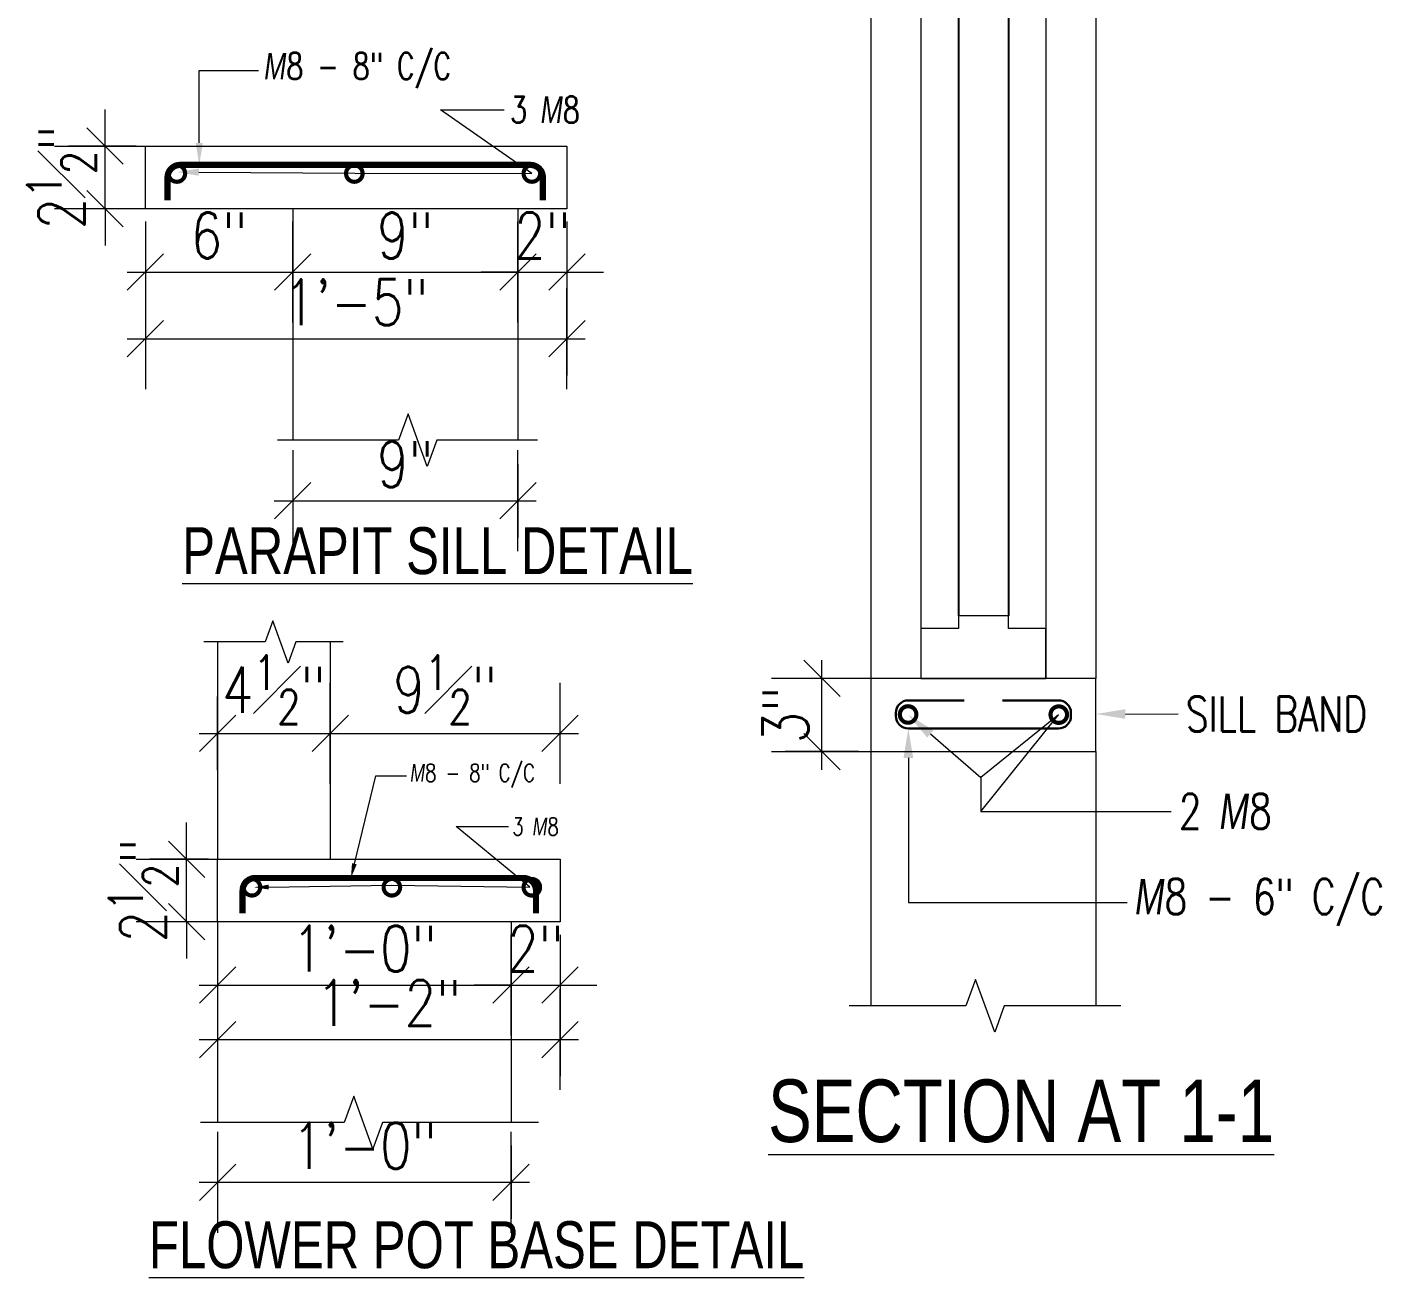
# Model space of a CAD drawing. Header units: inches. Extents: x 0 to 162649, y -36601 to -26324.
# Drawn here: x 151107.9 to 151163.2, y -27294.4 to -27243.5 of the extents above; entities that cross this region are included whole.
import ezdxf
from ezdxf import colors
from ezdxf.entities.mleader import LeaderData, LeaderLine
from ezdxf.math import Vec2, Vec3

# ---------------------------------------------------------------- set-up
doc = ezdxf.new("R2010")
doc.units = ezdxf.units.IN
doc.header["$MEASUREMENT"] = 0
for name, color, linetype, lineweight in [('A-DW-SEC', 24, 'Continuous', 15), ('Beam', 42, 'Continuous', 15), ('dimention', 1, 'Continuous', 13), ('l', 61, 'Continuous', 13), ('Line', 31, 'Continuous', 5), ('Rein', 3, 'Continuous', 30), ('Stirrups', 191, 'Continuous', 25), ('TEXT', 7, 'Continuous', 9), ('Title', 4, 'Continuous', 18)]:
    doc.layers.add(name, color=color, linetype=linetype, lineweight=lineweight)
doc.layers.add('A-HATCH', color=252, linetype='Continuous')
doc.styles.add('Arial', font='arial.ttf', dxfattribs={"width": 0.8})
doc.styles.add('rmtext', font='romans.shx', dxfattribs={"width": 0.8})
doc.styles.add('romans', font='romans.shx', dxfattribs={"width": 0.75})
doc.dimstyles.new('DIM-24', dxfattribs={"dimscale": 24, "dimtxt": 0.078125, "dimasz": 0.0625, "dimexe": 0.0625, "dimexo": 0.015625, "dimgap": 0.015625, "dimtad": 1, "dimdec": 1, "dimzin": 3, "dimdsep": 46, "dimlunit": 4, "dimtxsty": 'rmtext', "dimblk": 'OBLIQUE', "dimcen": 0.09375, "dimdle": 0.03125, "dimclrd": 1, "dimclre": 1, "dimclrt": 2, "dimadec": 0, "dimazin": 0, "dimtfac": 0.75, "dimtdec": 1, "dimtix": 1, "dimtmove": 0, "dimatfit": 3, "dimfxl": 0.0625, "dimfxlon": 1, "dimfrac": 1, "dimtolj": 1, "dimtzin": 0, "dimlwd": -1, "dimlwe": 5, "dimarcsym": 0})

# ---------------------------------------------------------------- blocks, each defined once
blk = doc.blocks.new('_Oblique')
for p, q in [((0, -1.375), (0, 1.375)), ((-0.495, -0.495), (0.495, 0.495))]:
    blk.add_line(p, q)
blk = doc.blocks.new('*D1264')
at = {"layer": 'Defpoints', "color": 0, "transparency": 16777216}
for p in [(151112.754, -27250.88), (151129.972, -27250.88), (151129.972, -27256.194)]:
    blk.add_point(p, dxfattribs=at)
at = {"layer": 'dimention', "color": 1, "lineweight": 5, "transparency": 16777216}
for p, q in [((151112.754, -27254.694), (151112.754, -27257.694)), ((151129.972, -27254.694), (151129.972, -27257.694))]:
    blk.add_line(p, q, dxfattribs=at)
at = {"layer": 'dimention', "color": 1, "transparency": 16777216}
blk.add_line((151112.004, -27256.194), (151130.722, -27256.194), dxfattribs=at)
at = {"layer": 'dimention', "color": 1, "transparency": 16777216, "xscale": 1.5, "yscale": 1.5, "zscale": 1.5, "rotation": 180}
blk.add_blockref('_Oblique', (151112.754, -27256.194), dxfattribs=at)
at = {"layer": 'dimention', "color": 1, "transparency": 16777216, "xscale": 1.5, "yscale": 1.5, "zscale": 1.5}
blk.add_blockref('_Oblique', (151129.972, -27256.194), dxfattribs=at)
at = {"layer": 'dimention', "color": 2, "transparency": 16777216, "insert": (151121.363, -27254.703), "char_height": 1.875, "attachment_point": 5, "style": 'rmtext'}
blk.add_mtext('\\A1;1\'-5"', dxfattribs=at)
blk = doc.blocks.new('*D1265')
at = {"layer": 'Defpoints', "color": 0, "transparency": 16777216}
for p in [(151111.104, -27248.325), (151112.754, -27248.325), (151112.754, -27250.88)]:
    blk.add_point(p, dxfattribs=at)
at = {"layer": 'dimention', "color": 1, "transparency": 16777216}
for p, q in [((151111.104, -27248.325), (151111.104, -27246.825)), ((151111.104, -27250.88), (151111.104, -27248.325)), ((151111.104, -27250.88), (151111.104, -27252.38))]:
    blk.add_line(p, q, dxfattribs=at)
at = {"layer": 'dimention', "color": 1, "lineweight": 5, "transparency": 16777216}
for p, q in [((151112.379, -27248.325), (151109.604, -27248.325)), ((151112.379, -27250.88), (151109.604, -27250.88))]:
    blk.add_line(p, q, dxfattribs=at)
at = {"layer": 'dimention', "color": 1, "transparency": 16777216, "xscale": 1.5, "yscale": 1.5, "zscale": 1.5}
for p, rotation in [((151111.104, -27248.325), 270), ((151111.104, -27250.88), 90)]:
    blk.add_blockref('_Oblique', p, dxfattribs=dict(at, rotation=rotation))
at = {"layer": 'dimention', "color": 2, "transparency": 16777216, "insert": (151109.323, -27249.603), "char_height": 1.875, "attachment_point": 5, "rotation": 90, "style": 'rmtext'}
blk.add_mtext('\\A1;2{\\H0.750000x;\\S1#2;}"', dxfattribs=at)
blk = doc.blocks.new('*D1268')
at = {"layer": 'Defpoints', "color": 0, "transparency": 16777216}
for p in [(151112.754, -27250.88), (151118.768, -27250.88), (151118.768, -27253.469)]:
    blk.add_point(p, dxfattribs=at)
at = {"layer": 'dimention', "color": 1, "lineweight": 5, "transparency": 16777216}
for p, q in [((151112.754, -27251.969), (151112.754, -27254.969)), ((151118.768, -27251.969), (151118.768, -27254.969))]:
    blk.add_line(p, q, dxfattribs=at)
at = {"layer": 'dimention', "color": 1, "transparency": 16777216}
blk.add_line((151112.004, -27253.469), (151119.518, -27253.469), dxfattribs=at)
at = {"layer": 'dimention', "color": 1, "transparency": 16777216, "xscale": 1.5, "yscale": 1.5, "zscale": 1.5, "rotation": 180}
blk.add_blockref('_Oblique', (151112.754, -27253.469), dxfattribs=at)
at = {"layer": 'dimention', "color": 1, "transparency": 16777216, "xscale": 1.5, "yscale": 1.5, "zscale": 1.5}
blk.add_blockref('_Oblique', (151118.768, -27253.469), dxfattribs=at)
at = {"layer": 'dimention', "color": 2, "transparency": 16777216, "insert": (151115.761, -27251.978), "char_height": 1.875, "attachment_point": 5, "style": 'rmtext'}
blk.add_mtext('\\A1;6"', dxfattribs=at)
blk = doc.blocks.new('*D1269')
at = {"layer": 'Defpoints', "color": 0, "transparency": 16777216}
for p in [(151118.768, -27250.88), (151127.968, -27250.88), (151127.968, -27253.469)]:
    blk.add_point(p, dxfattribs=at)
at = {"layer": 'dimention', "color": 1, "lineweight": 5, "transparency": 16777216}
for p, q in [((151118.768, -27251.969), (151118.768, -27254.969)), ((151127.968, -27251.969), (151127.968, -27254.969))]:
    blk.add_line(p, q, dxfattribs=at)
at = {"layer": 'dimention', "color": 1, "transparency": 16777216}
blk.add_line((151118.018, -27253.469), (151128.718, -27253.469), dxfattribs=at)
at = {"layer": 'dimention', "color": 1, "transparency": 16777216, "xscale": 1.5, "yscale": 1.5, "zscale": 1.5, "rotation": 180}
blk.add_blockref('_Oblique', (151118.768, -27253.469), dxfattribs=at)
at = {"layer": 'dimention', "color": 1, "transparency": 16777216, "xscale": 1.5, "yscale": 1.5, "zscale": 1.5}
blk.add_blockref('_Oblique', (151127.968, -27253.469), dxfattribs=at)
at = {"layer": 'dimention', "color": 2, "transparency": 16777216, "insert": (151123.368, -27251.978), "char_height": 1.875, "attachment_point": 5, "style": 'rmtext'}
blk.add_mtext('\\A1;9"', dxfattribs=at)
blk = doc.blocks.new('*D1270')
at = {"layer": 'Defpoints', "color": 0, "transparency": 16777216}
for p in [(151127.968, -27250.88), (151129.972, -27250.88), (151129.972, -27253.469)]:
    blk.add_point(p, dxfattribs=at)
at = {"layer": 'dimention', "color": 1, "lineweight": 5, "transparency": 16777216}
for p, q in [((151127.968, -27251.969), (151127.968, -27254.969)), ((151129.972, -27251.969), (151129.972, -27254.969))]:
    blk.add_line(p, q, dxfattribs=at)
at = {"layer": 'dimention', "color": 1, "transparency": 16777216}
for p, q in [((151127.968, -27253.469), (151126.468, -27253.469)), ((151127.968, -27253.469), (151129.972, -27253.469)), ((151129.972, -27253.469), (151131.472, -27253.469))]:
    blk.add_line(p, q, dxfattribs=at)
at = {"layer": 'dimention', "color": 1, "transparency": 16777216, "xscale": 1.5, "yscale": 1.5, "zscale": 1.5}
blk.add_blockref('_Oblique', (151127.968, -27253.469), dxfattribs=at)
at = {"layer": 'dimention', "color": 1, "transparency": 16777216, "xscale": 1.5, "yscale": 1.5, "zscale": 1.5, "rotation": 180}
blk.add_blockref('_Oblique', (151129.972, -27253.469), dxfattribs=at)
at = {"layer": 'dimention', "color": 2, "transparency": 16777216, "insert": (151128.97, -27251.978), "char_height": 1.875, "attachment_point": 5, "style": 'rmtext'}
blk.add_mtext('\\A1;2"', dxfattribs=at)
blk = doc.blocks.new('*D1271')
at = {"layer": 'Defpoints', "color": 0, "transparency": 16777216}
for p in [(151118.768, -27260.337), (151127.968, -27260.337), (151127.968, -27262.812)]:
    blk.add_point(p, dxfattribs=at)
at = {"layer": 'dimention', "color": 1, "lineweight": 5, "transparency": 16777216}
for p, q in [((151118.768, -27261.312), (151118.768, -27264.312)), ((151127.968, -27261.312), (151127.968, -27264.312))]:
    blk.add_line(p, q, dxfattribs=at)
at = {"layer": 'dimention', "color": 1, "transparency": 16777216}
blk.add_line((151118.018, -27262.812), (151128.718, -27262.812), dxfattribs=at)
at = {"layer": 'dimention', "color": 1, "transparency": 16777216, "xscale": 1.5, "yscale": 1.5, "zscale": 1.5, "rotation": 180}
blk.add_blockref('_Oblique', (151118.768, -27262.812), dxfattribs=at)
at = {"layer": 'dimention', "color": 1, "transparency": 16777216, "xscale": 1.5, "yscale": 1.5, "zscale": 1.5}
blk.add_blockref('_Oblique', (151127.968, -27262.812), dxfattribs=at)
at = {"layer": 'dimention', "color": 2, "transparency": 16777216, "insert": (151123.368, -27261.321), "char_height": 1.875, "attachment_point": 5, "style": 'rmtext'}
blk.add_mtext('\\A1;9"', dxfattribs=at)
blk = doc.blocks.new('*D1272')
at = {"layer": 'Defpoints', "color": 0, "transparency": 16777216}
for p in [(151115.701, -27280.017), (151129.692, -27280.017), (151129.692, -27284.826)]:
    blk.add_point(p, dxfattribs=at)
at = {"layer": 'dimention', "color": 1, "lineweight": 5, "transparency": 16777216}
for p, q in [((151115.701, -27283.326), (151115.701, -27286.326)), ((151129.692, -27283.326), (151129.692, -27286.326))]:
    blk.add_line(p, q, dxfattribs=at)
at = {"layer": 'dimention', "color": 1, "transparency": 16777216}
blk.add_line((151114.951, -27284.826), (151130.442, -27284.826), dxfattribs=at)
at = {"layer": 'dimention', "color": 1, "transparency": 16777216, "xscale": 1.5, "yscale": 1.5, "zscale": 1.5, "rotation": 180}
blk.add_blockref('_Oblique', (151115.701, -27284.826), dxfattribs=at)
at = {"layer": 'dimention', "color": 1, "transparency": 16777216, "xscale": 1.5, "yscale": 1.5, "zscale": 1.5}
blk.add_blockref('_Oblique', (151129.692, -27284.826), dxfattribs=at)
at = {"layer": 'dimention', "color": 2, "transparency": 16777216, "insert": (151122.697, -27283.335), "char_height": 1.875, "attachment_point": 5, "style": 'rmtext'}
blk.add_mtext('\\A1;1\'-2"', dxfattribs=at)
blk = doc.blocks.new('*D1273')
at = {"layer": 'Defpoints', "color": 0, "transparency": 16777216}
for p in [(151114.434, -27277.461), (151115.701, -27277.461), (151115.701, -27280.017)]:
    blk.add_point(p, dxfattribs=at)
at = {"layer": 'dimention', "color": 1, "transparency": 16777216}
for p, q in [((151114.434, -27277.461), (151114.434, -27275.961)), ((151114.434, -27280.017), (151114.434, -27277.461)), ((151114.434, -27280.017), (151114.434, -27281.517))]:
    blk.add_line(p, q, dxfattribs=at)
at = {"layer": 'dimention', "color": 1, "lineweight": 5, "transparency": 16777216}
for p, q in [((151115.326, -27277.461), (151112.934, -27277.461)), ((151115.326, -27280.017), (151112.934, -27280.017))]:
    blk.add_line(p, q, dxfattribs=at)
at = {"layer": 'dimention', "color": 1, "transparency": 16777216, "xscale": 1.5, "yscale": 1.5, "zscale": 1.5}
for p, rotation in [((151114.434, -27277.461), 270), ((151114.434, -27280.017), 90)]:
    blk.add_blockref('_Oblique', p, dxfattribs=dict(at, rotation=rotation))
at = {"layer": 'dimention', "color": 2, "transparency": 16777216, "insert": (151112.653, -27278.739), "char_height": 1.875, "attachment_point": 5, "rotation": 90, "style": 'rmtext'}
blk.add_mtext('\\A1;2{\\H0.750000x;\\S1#2;}"', dxfattribs=at)
blk = doc.blocks.new('*D1274')
at = {"layer": 'Defpoints', "color": 0, "transparency": 16777216}
for p in [(151115.701, -27280.017), (151127.688, -27280.017), (151127.688, -27282.605)]:
    blk.add_point(p, dxfattribs=at)
at = {"layer": 'dimention', "color": 1, "lineweight": 5, "transparency": 16777216}
for p, q in [((151115.701, -27281.105), (151115.701, -27284.105)), ((151127.688, -27281.105), (151127.688, -27284.105))]:
    blk.add_line(p, q, dxfattribs=at)
at = {"layer": 'dimention', "color": 1, "transparency": 16777216}
blk.add_line((151114.951, -27282.605), (151128.438, -27282.605), dxfattribs=at)
at = {"layer": 'dimention', "color": 1, "transparency": 16777216, "xscale": 1.5, "yscale": 1.5, "zscale": 1.5, "rotation": 180}
blk.add_blockref('_Oblique', (151115.701, -27282.605), dxfattribs=at)
at = {"layer": 'dimention', "color": 1, "transparency": 16777216, "xscale": 1.5, "yscale": 1.5, "zscale": 1.5}
blk.add_blockref('_Oblique', (151127.688, -27282.605), dxfattribs=at)
at = {"layer": 'dimention', "color": 2, "transparency": 16777216, "insert": (151121.694, -27281.114), "char_height": 1.875, "attachment_point": 5, "style": 'rmtext'}
blk.add_mtext('\\A1;1\'-0"', dxfattribs=at)
blk = doc.blocks.new('*D1275')
at = {"layer": 'Defpoints', "color": 0, "transparency": 16777216}
for p in [(151127.688, -27280.017), (151129.692, -27280.017), (151129.692, -27282.605)]:
    blk.add_point(p, dxfattribs=at)
at = {"layer": 'dimention', "color": 1, "lineweight": 5, "transparency": 16777216}
for p, q in [((151127.688, -27281.105), (151127.688, -27284.105)), ((151129.692, -27281.105), (151129.692, -27284.105))]:
    blk.add_line(p, q, dxfattribs=at)
at = {"layer": 'dimention', "color": 1, "transparency": 16777216}
for p, q in [((151127.688, -27282.605), (151126.188, -27282.605)), ((151127.688, -27282.605), (151129.692, -27282.605)), ((151129.692, -27282.605), (151131.192, -27282.605))]:
    blk.add_line(p, q, dxfattribs=at)
at = {"layer": 'dimention', "color": 1, "transparency": 16777216, "xscale": 1.5, "yscale": 1.5, "zscale": 1.5}
blk.add_blockref('_Oblique', (151127.688, -27282.605), dxfattribs=at)
at = {"layer": 'dimention', "color": 1, "transparency": 16777216, "xscale": 1.5, "yscale": 1.5, "zscale": 1.5, "rotation": 180}
blk.add_blockref('_Oblique', (151129.692, -27282.605), dxfattribs=at)
at = {"layer": 'dimention', "color": 2, "transparency": 16777216, "insert": (151128.69, -27281.114), "char_height": 1.875, "attachment_point": 5, "style": 'rmtext'}
blk.add_mtext('\\A1;2"', dxfattribs=at)
blk = doc.blocks.new('*D1276')
at = {"layer": 'Defpoints', "color": 0, "transparency": 16777216}
for p in [(151115.701, -27288.215), (151127.688, -27288.215), (151127.688, -27290.658)]:
    blk.add_point(p, dxfattribs=at)
at = {"layer": 'dimention', "color": 1, "lineweight": 5, "transparency": 16777216}
for p, q in [((151115.701, -27289.158), (151115.701, -27292.158)), ((151127.688, -27289.158), (151127.688, -27292.158))]:
    blk.add_line(p, q, dxfattribs=at)
at = {"layer": 'dimention', "color": 1, "transparency": 16777216}
blk.add_line((151114.951, -27290.658), (151128.438, -27290.658), dxfattribs=at)
at = {"layer": 'dimention', "color": 1, "transparency": 16777216, "xscale": 1.5, "yscale": 1.5, "zscale": 1.5, "rotation": 180}
blk.add_blockref('_Oblique', (151115.701, -27290.658), dxfattribs=at)
at = {"layer": 'dimention', "color": 1, "transparency": 16777216, "xscale": 1.5, "yscale": 1.5, "zscale": 1.5}
blk.add_blockref('_Oblique', (151127.688, -27290.658), dxfattribs=at)
at = {"layer": 'dimention', "color": 2, "transparency": 16777216, "insert": (151121.694, -27289.167), "char_height": 1.875, "attachment_point": 5, "style": 'rmtext'}
blk.add_mtext('\\A1;1\'-0"', dxfattribs=at)
blk = doc.blocks.new('*D1277')
at = {"layer": 'Defpoints', "color": 0, "transparency": 16777216}
for p in [(151120.301, -27272.317), (151115.701, -27277.461), (151120.301, -27277.461)]:
    blk.add_point(p, dxfattribs=at)
at = {"layer": 'dimention', "color": 1, "lineweight": 5, "transparency": 16777216}
for p, q in [((151115.701, -27273.817), (151115.701, -27270.817)), ((151120.301, -27273.817), (151120.301, -27270.817))]:
    blk.add_line(p, q, dxfattribs=at)
at = {"layer": 'dimention', "color": 1, "transparency": 16777216}
blk.add_line((151114.951, -27272.317), (151121.051, -27272.317), dxfattribs=at)
at = {"layer": 'dimention', "color": 1, "transparency": 16777216, "xscale": 1.5, "yscale": 1.5, "zscale": 1.5, "rotation": 180}
blk.add_blockref('_Oblique', (151115.701, -27272.317), dxfattribs=at)
at = {"layer": 'dimention', "color": 1, "transparency": 16777216, "xscale": 1.5, "yscale": 1.5, "zscale": 1.5}
blk.add_blockref('_Oblique', (151120.301, -27272.317), dxfattribs=at)
at = {"layer": 'dimention', "color": 2, "transparency": 16777216, "insert": (151118.001, -27270.535), "char_height": 1.875, "attachment_point": 5, "style": 'rmtext'}
blk.add_mtext('\\A1;4{\\H0.750000x;\\S1#2;}"', dxfattribs=at)
blk = doc.blocks.new('*D1278')
at = {"layer": 'Defpoints', "color": 0, "transparency": 16777216}
for p in [(151129.692, -27272.317), (151120.301, -27277.461), (151129.692, -27277.461)]:
    blk.add_point(p, dxfattribs=at)
at = {"layer": 'dimention', "color": 1, "lineweight": 5, "transparency": 16777216}
for p, q in [((151120.301, -27273.817), (151120.301, -27270.817)), ((151129.692, -27273.817), (151129.692, -27270.817))]:
    blk.add_line(p, q, dxfattribs=at)
at = {"layer": 'dimention', "color": 1, "transparency": 16777216}
blk.add_line((151119.551, -27272.317), (151130.442, -27272.317), dxfattribs=at)
at = {"layer": 'dimention', "color": 1, "transparency": 16777216, "xscale": 1.5, "yscale": 1.5, "zscale": 1.5, "rotation": 180}
blk.add_blockref('_Oblique', (151120.301, -27272.317), dxfattribs=at)
at = {"layer": 'dimention', "color": 1, "transparency": 16777216, "xscale": 1.5, "yscale": 1.5, "zscale": 1.5}
blk.add_blockref('_Oblique', (151129.692, -27272.317), dxfattribs=at)
at = {"layer": 'dimention', "color": 2, "transparency": 16777216, "insert": (151124.997, -27270.535), "char_height": 1.875, "attachment_point": 5, "style": 'rmtext'}
blk.add_mtext('\\A1;9{\\H0.750000x;\\S1#2;}"', dxfattribs=at)
blk = doc.blocks.new('*D1279')
at = {"layer": 'Defpoints', "color": 0, "transparency": 16777216}
for p in [(151140.389, -27270.073), (151142.387, -27270.073), (151142.387, -27273.06)]:
    blk.add_point(p, dxfattribs=at)
at = {"layer": 'dimention', "color": 1, "transparency": 16777216}
blk.add_line((151140.389, -27273.81), (151140.389, -27269.323), dxfattribs=at)
at = {"layer": 'dimention', "color": 1, "lineweight": 5, "transparency": 16777216}
for p, q in [((151141.889, -27270.073), (151138.889, -27270.073)), ((151141.889, -27273.06), (151138.889, -27273.06))]:
    blk.add_line(p, q, dxfattribs=at)
at = {"layer": 'dimention', "color": 1, "transparency": 16777216, "xscale": 1.5, "yscale": 1.5, "zscale": 1.5}
for p, rotation in [((151140.389, -27270.073), 90), ((151140.389, -27273.06), 270)]:
    blk.add_blockref('_Oblique', p, dxfattribs=dict(at, rotation=rotation))
at = {"layer": 'dimention', "color": 2, "transparency": 16777216, "insert": (151138.898, -27271.567), "char_height": 1.875, "attachment_point": 5, "rotation": 90, "style": 'rmtext'}
blk.add_mtext('\\A1;3"', dxfattribs=at)
blk = doc.blocks.new('_DotSmall')
at = {"color": 0, "linetype": 'ByBlock', "const_width": 0.5}
blk.add_lwpolyline([(-0.0625, 0, 1), (0.0625, 0, 1)], format="xyb", close=True, dxfattribs=at)
blk = doc.blocks.new('*U1231')
at = {"layer": 'Rein', "xscale": 1.351826894251269, "yscale": 1.351826894251269, "zscale": 1.351826894251269}
blk.add_blockref('_DotSmall', (0, 0), dxfattribs=at)
blk = doc.blocks.new('*U1232')
at = {"layer": 'dimention', "color": 0, "linetype": 'ByBlock', "lineweight": -2, "transparency": 16777216}
for p in [(0, 0), (5.718, 0), (11.436, 0)]:
    blk.add_blockref('*U1231', p, dxfattribs=at)
blk = doc.blocks.new('*U1233')
at = {"layer": 'Rein', "xscale": 1.351826894251269, "yscale": 1.351826894251269, "zscale": 1.351826894251269}
blk.add_blockref('_DotSmall', (0, 0), dxfattribs=at)
blk = doc.blocks.new('*U1234')
at = {"layer": 'dimention', "color": 0, "linetype": 'ByBlock', "lineweight": -2, "transparency": 16777216}
for p in [(0, 0), (7.251, 0), (14.503, 0)]:
    blk.add_blockref('*U1233', p, dxfattribs=at)

msp = doc.modelspace()

# ---------------------------------------------------------------- linework, layer by layer
at = {"layer": 'A-DW-SEC', "color": 24}
for p, q in [((151144.432, -27224.073), (151144.432, -27270.073)), ((151149.543, -27224.073), (151149.543, -27270.073))]:
    msp.add_line(p, q, dxfattribs=at)
msp.add_lwpolyline([(151149.543, -27270.073), (151149.543, -27268.029), (151148.01, -27268.029), (151148.01, -27267.518), (151145.965, -27267.518), (151145.965, -27268.029), (151144.432, -27268.029), (151144.432, -27270.073), (151149.543, -27270.073)], dxfattribs=at)
at = {"layer": 'A-HATCH'}
for p, q in [((151145.965, -27226.629), (151145.965, -27267.518)), ((151148.01, -27226.629), (151148.01, -27267.518))]:
    msp.add_line(p, q, dxfattribs=at)
at = {"layer": 'Beam'}
for points in [[(151112.754, -27248.325), (151129.972, -27248.325), (151129.972, -27250.88), (151112.754, -27250.88)], [(151142.387, -27273.06), (151151.587, -27273.06), (151151.587, -27270.073), (151142.387, -27270.073)], [(151115.701, -27277.461), (151129.692, -27277.461), (151129.692, -27280.017), (151115.701, -27280.017)]]:
    msp.add_lwpolyline(points, close=True, dxfattribs=at)
at = {"layer": 'l'}
for p, q in [((151142.387, -27224.073), (151142.387, -27270.073)), ((151151.587, -27224.073), (151151.587, -27270.073)), ((151118.768, -27250.88), (151118.768, -27260.337)), ((151127.968, -27250.88), (151127.968, -27260.337)), ((151115.701, -27268.584), (151115.701, -27277.461)), ((151120.301, -27268.584), (151120.301, -27277.461)), ((151142.387, -27273.06), (151142.387, -27283.451)), ((151151.587, -27273.06), (151151.587, -27283.451)), ((151115.701, -27280.017), (151115.701, -27288.215)), ((151127.688, -27280.017), (151127.688, -27288.215))]:
    msp.add_line(p, q, dxfattribs=at)
at = {"layer": 'Line'}
for points in [[(151128.768, -27260.337), (151124.658, -27260.337), (151124.265, -27261.416), (151123.48, -27259.259), (151123.087, -27260.337), (151118.152, -27260.337)], [(151120.833, -27268.584), (151118.902, -27268.584), (151118.588, -27269.447), (151117.96, -27267.722), (151117.646, -27268.584), (151115.14, -27268.584)], [(151152.596, -27283.451), (151147.842, -27283.451), (151147.449, -27284.529), (151146.664, -27282.372), (151146.271, -27283.451), (151141.505, -27283.451)], [(151128.815, -27288.215), (151122.44, -27288.215), (151122.047, -27289.294), (151121.262, -27287.137), (151120.87, -27288.215), (151115, -27288.215)]]:
    msp.add_lwpolyline(points, dxfattribs=at)
at = {"layer": 'Rein'}
for p, q in [((151150.054, -27270.968), (151147.77, -27270.968)), ((151150.565, -27271.479), (151150.565, -27271.607))]:
    msp.add_line(p, q, dxfattribs=at)
msp.add_lwpolyline([(151150.565, -27271.607, -0.414214), (151150.054, -27272.118), (151143.921, -27272.118, -0.414214), (151143.41, -27271.607), (151143.41, -27271.479, -0.414214), (151143.921, -27270.968), (151146.205, -27270.968)], format="xyb", dxfattribs=at)
msp.add_arc((151150.054, -27271.479), 0.511, 0, 90, dxfattribs=at)
at = {"layer": 'Stirrups', "const_width": 0.256}
for points in [[(151113.657, -27250.537), (151113.657, -27249.603, -0.414214), (151114.168, -27249.092), (151128.479, -27249.092, -0.414214), (151128.99, -27249.603), (151128.99, -27250.537)], [(151116.723, -27279.673), (151116.723, -27278.739, -0.414214), (151117.234, -27278.228), (151128.199, -27278.228, -0.414214), (151128.71, -27278.739), (151128.71, -27279.673)]]:
    msp.add_lwpolyline(points, format="xyb", dxfattribs=at)

# ---------------------------------------------------------------- block references
at = {"layer": 'dimention'}
for name, p in [('*U1234', (151114.036, -27249.443)), ('*U1232', (151117.102, -27278.606))]:
    msp.add_blockref(name, p, dxfattribs=at)
at = {"layer": 'Rein', "xscale": 1.351826894251269, "yscale": 1.351826894251269, "zscale": 1.351826894251269}
for p in [(151143.911, -27271.546), (151150.067, -27271.552)]:
    msp.add_blockref('_DotSmall', p, dxfattribs=at)

# ---------------------------------------------------------------- dimensions: what is measured, and where the dimension line sits
at = {"layer": 'dimention'}
for base, p1, p2, picture, middle in [((151111.104, -27248.325), (151112.754, -27250.88), (151112.754, -27248.325), '*D1265', (151109.323, -27249.603)), ((151140.389, -27270.073), (151142.387, -27273.06), (151142.387, -27270.073), '*D1279', (151138.898, -27271.567)), ((151114.434, -27277.461), (151115.701, -27280.017), (151115.701, -27277.461), '*D1273', (151112.653, -27278.739))]:
    dim = msp.add_linear_dim(base=base, p1=p1, p2=p2, angle=90, dimstyle='DIM-24', dxfattribs=at)
    dim.commit()
    dim.dimension.update_dxf_attribs({"geometry": picture, "text_midpoint": middle})
for base, p1, p2, picture, middle in [((151118.768, -27253.469), (151112.754, -27250.88), (151118.768, -27250.88), '*D1268', (151115.761, -27251.978)), ((151129.972, -27256.194), (151112.754, -27250.88), (151129.972, -27250.88), '*D1264', (151121.363, -27254.703)), ((151127.968, -27253.469), (151118.768, -27250.88), (151127.968, -27250.88), '*D1269', (151123.368, -27251.978)), ((151129.972, -27253.469), (151127.968, -27250.88), (151129.972, -27250.88), '*D1270', (151128.97, -27251.978)), ((151127.968, -27262.812), (151118.768, -27260.337), (151127.968, -27260.337), '*D1271', (151123.368, -27261.321)), ((151120.301, -27272.317), (151115.701, -27277.461), (151120.301, -27277.461), '*D1277', (151118.001, -27270.535)), ((151129.692, -27272.317), (151120.301, -27277.461), (151129.692, -27277.461), '*D1278', (151124.997, -27270.535)), ((151127.688, -27282.605), (151115.701, -27280.017), (151127.688, -27280.017), '*D1274', (151121.694, -27281.114)), ((151129.692, -27282.605), (151127.688, -27280.017), (151129.692, -27280.017), '*D1275', (151128.69, -27281.114)), ((151129.692, -27284.826), (151115.701, -27280.017), (151129.692, -27280.017), '*D1272', (151122.697, -27283.335)), ((151127.688, -27290.658), (151115.701, -27288.215), (151127.688, -27288.215), '*D1276', (151121.694, -27289.167))]:
    dim = msp.add_linear_dim(base=base, p1=p1, p2=p2, dimstyle='DIM-24', dxfattribs=at)
    dim.commit()
    dim.dimension.update_dxf_attribs({"geometry": picture, "text_midpoint": middle})

# ---------------------------------------------------------------- leaders
at = {"layer": 'TEXT'}
ml = msp.add_multileader_mtext('Standard', dxfattribs=at)
ml.set_content('{\\Fgothici|c0;\\W0.75;M}8 - 8" C/C', color=2, style='romans')
ml.set_leader_properties(color=1, linetype='ByLayer', lineweight=9)
ml.build(insert=Vec2(0, 0))
ml.multileader.update_dxf_attribs({"text_right_attachment_type": 6, "dogleg_length": 0.25, "arrow_head_size": 0.9, "scale": 15})
ctx = ml.context
ctx.base_point, ctx.scale, ctx.char_height, ctx.arrow_head_size, ctx.landing_gap_size, ctx.plane_origin = Vec3(151117.369, -27245.234), 15, 1.08, 0.9, 0.24, Vec3(151109.266, -27251.381)
ctx.right_attachment = 6
notes = []
notes.append((ctx, [(0, (1, 1, 0), (151114.952, -27245.234), (1, 0), 2.417, [(0, [(151114.952, -27249.092)], 0, [])])]))
ctx.mtext.insert, ctx.mtext.flow_direction = Vec3(151117.608, -27244.514), 5
ml = msp.add_multileader_mtext('Standard', dxfattribs=at)
ml.set_content('3 {\\Fgothici|c0;\\W0.75;M}8', color=2, style='romans')
ml.set_leader_properties(color=1, linetype='ByLayer', lineweight=9)
ml.build(insert=Vec2(0, 0))
ml.multileader.update_dxf_attribs({"text_right_attachment_type": 6, "dogleg_length": 0.25, "arrow_head_size": 0.9, "scale": 15})
ctx = ml.context
ctx.base_point, ctx.scale, ctx.char_height, ctx.arrow_head_size, ctx.landing_gap_size, ctx.plane_origin = Vec3(151127.413, -27246.834), 15, 1.08, 0.9, 0.24, Vec3(151117.877, -27254.53)
ctx.right_attachment = 6
notes.append((ctx, [(0, (1, 1, 0), (151124.805, -27246.834), (1, 0), 2.608, [(1, [(151114.034, -27249.385), (151121.303, -27249.422), (151128.539, -27249.443)], 0, [])])]))
ctx.mtext.insert, ctx.mtext.flow_direction = Vec3(151127.653, -27246.294), 5
ml = msp.add_multileader_mtext('Standard', dxfattribs=at)
ml.set_content('{\\Fromans|c0;\\W0.75;SILL BAND }', color=2, style='romans')
ml.set_leader_properties(color=1, linetype='ByLayer', lineweight=9)
ml.build(insert=Vec2(0, 0))
ml.multileader.update_dxf_attribs({"has_dogleg": 0, "text_right_attachment_type": 6, "dogleg_length": 0.36, "arrow_head_size": 1.2, "scale": 20})
ctx = ml.context
ctx.base_point, ctx.scale, ctx.char_height, ctx.arrow_head_size, ctx.landing_gap_size, ctx.plane_origin = Vec3(151154.942, -27271.525), 20, 1.44, 1.2, 0.319, Vec3(151150.044, -27280.334)
ctx.right_attachment = 6
notes.append((ctx, [(0, (1, 1, 0), (151154.654, -27271.525), (1, 0), 0.288, [(0, [(151151.587, -27271.527)], 0, [])])]))
ctx.mtext.insert, ctx.mtext.flow_direction = Vec3(151155.261, -27270.805), 5
ml = msp.add_multileader_mtext('Standard', dxfattribs=at)
ml.set_content('2 {\\Fgothici|c0;\\W0.75;M}8', color=2, style='romans')
ml.set_leader_properties(color=1, linetype='ByLayer', lineweight=9)
ml.build(insert=Vec2(0, 0))
ml.multileader.update_dxf_attribs({"text_right_attachment_type": 6, "dogleg_length": 0, "arrow_head_size": 1.2, "scale": 20})
ctx = ml.context
ctx.base_point, ctx.scale, ctx.char_height, ctx.arrow_head_size, ctx.landing_gap_size, ctx.plane_origin = Vec3(151154.654, -27275.504), 20, 1.44, 1.2, 0.319, Vec3(151146.27, -27267.767)
ctx.right_attachment = 6
notes.append((ctx, [(0, (1, 1, 0), (151154.654, -27275.504), (1, 0), 0, [(1, [(151143.914, -27271.556), (151146.88, -27274.116), (151146.88, -27275.504), (151150.061, -27271.556), (151146.88, -27274.116), (151146.88, -27275.504)], 0, [])])]))
ctx.mtext.insert, ctx.mtext.flow_direction = Vec3(151154.973, -27274.784), 5
ml = msp.add_multileader_mtext('Standard', dxfattribs=at)
ml.set_content('{\\Fgothici|c0;\\W0.75;M}8 - 6" C/C', color=2, style='romans')
ml.set_leader_properties(color=1, linetype='ByLayer', lineweight=9)
ml.build(insert=Vec2(0, 0))
ml.multileader.update_dxf_attribs({"text_right_attachment_type": 6, "dogleg_length": 0.438, "arrow_head_size": 1.2, "scale": 20})
ctx = ml.context
ctx.base_point, ctx.scale, ctx.char_height, ctx.arrow_head_size, ctx.landing_gap_size, ctx.plane_origin = Vec3(151152.865, -27279.227), 20, 1.44, 1.2, 0.319, Vec3(151144.533, -27286.418)
ctx.right_attachment = 6
notes.append((ctx, [(0, (1, 1, 0), (151143.921, -27279.227), (1, 0), 8.944, [(0, [(151143.921, -27272.118)], 0, [])])]))
ctx.mtext.insert, ctx.mtext.flow_direction = Vec3(151153.185, -27278.267), 5
ml = msp.add_multileader_mtext('Standard', dxfattribs=at)
ml.set_content('{\\Fgothici|c0;\\W0.75;M}8 - 8" C/C', color=2, style='romans')
ml.set_leader_properties(color=1, linetype='ByLayer', lineweight=9)
ml.build(insert=Vec2(0, 0))
ml.multileader.update_dxf_attribs({"text_right_attachment_type": 6, "dogleg_length": 0.25, "arrow_head_size": 0.6, "scale": 10})
ctx = ml.context
ctx.base_point, ctx.scale, ctx.char_height, ctx.arrow_head_size, ctx.landing_gap_size, ctx.plane_origin = Vec3(151123.416, -27274.053), 10, 0.72, 0.6, 0.16, Vec3(151116.476, -27281.544)
ctx.right_attachment = 6
notes.append((ctx, [(0, (1, 1, 0), (151122.162, -27274.053), (1, 0), 1.254, [(0, [(151121.147, -27278.228)], 0, [])])]))
ctx.mtext.insert, ctx.mtext.flow_direction = Vec3(151123.575, -27273.573), 5
ml = msp.add_multileader_mtext('Standard', dxfattribs=at)
ml.set_content('3 {\\Fgothici|c0;\\W0.75;M}8', color=2, style='romans')
ml.set_leader_properties(color=1, linetype='ByLayer', lineweight=9)
ml.build(insert=Vec2(0, 0))
ml.multileader.update_dxf_attribs({"text_right_attachment_type": 6, "dogleg_length": 0.25, "arrow_head_size": 0.6, "scale": 10})
ctx = ml.context
ctx.base_point, ctx.scale, ctx.char_height, ctx.arrow_head_size, ctx.landing_gap_size, ctx.plane_origin = Vec3(151127.581, -27276.127), 10, 0.72, 0.6, 0.16, Vec3(151119.411, -27283.667)
ctx.right_attachment = 6
notes.append((ctx, [(0, (1, 1, 0), (151125.441, -27276.127), (1, 0), 2.14, [(1, [(151117.187, -27278.606), (151122.82, -27278.522), (151128.454, -27278.599)], 0, [])])]))
ctx.mtext.insert, ctx.mtext.flow_direction = Vec3(151127.741, -27275.767), 5
at = {"layer": 'Title'}
ml = msp.add_multileader_mtext('Standard', dxfattribs=at)
ml.set_content('{\\W0.75;\\LWALL DIVIDER DETAIL}', color=256, style='Arial')
ml.set_leader_properties(color=1, linetype='ByLayer', lineweight=9)
ml.build(insert=Vec2(0, 0))
ml.multileader.update_dxf_attribs({"leader_type": 0, "has_dogleg": 0, "text_left_attachment_type": 5, "text_right_attachment_type": 5, "dogleg_length": 0, "arrow_head_size": 0.719, "scale": 15})
ctx = ml.context
ctx.base_point, ctx.scale, ctx.char_height, ctx.arrow_head_size, ctx.landing_gap_size, ctx.plane_origin = Vec3(151112.436, -27242.569), 15, 1.91667, 0.719, 0, Vec3(151122.032, -27248.497)
ctx.left_attachment, ctx.right_attachment, ctx.text_align_type = 5, 5, 1
notes.append((ctx, [(0, (1, 1, 0), (151112.436, -27242.569), (1, 0), 0, [(0, [(151112.436, -27242.569)], 0, [])])]))
ctx.mtext.insert, ctx.mtext.alignment, ctx.mtext.flow_direction = Vec3(151123.268, -27240.269), 2, 5
ml = msp.add_multileader_mtext('Standard', dxfattribs=at)
ml.set_content('{\\W0.75;\\LPARAPIT SILL DETAIL}', color=256, style='Arial')
ml.set_leader_properties(color=1, linetype='ByLayer', lineweight=9)
ml.build(insert=Vec2(0, 0))
ml.multileader.update_dxf_attribs({"leader_type": 0, "has_dogleg": 0, "text_left_attachment_type": 5, "text_right_attachment_type": 5, "dogleg_length": 0, "arrow_head_size": 0.719, "scale": 15})
ctx = ml.context
ctx.base_point, ctx.scale, ctx.char_height, ctx.arrow_head_size, ctx.landing_gap_size, ctx.plane_origin = Vec3(151114.366, -27266.227), 15, 1.91667, 0.719, 0, Vec3(151123.962, -27272.155)
ctx.left_attachment, ctx.right_attachment, ctx.text_align_type = 5, 5, 1
notes.append((ctx, [(0, (1, 1, 0), (151114.366, -27266.227), (1, 0), 0, [(0, [(151114.366, -27266.227)], 0, [])])]))
ctx.mtext.insert, ctx.mtext.alignment, ctx.mtext.flow_direction = Vec3(151124.688, -27263.895), 2, 5
ml = msp.add_multileader_mtext('Standard', dxfattribs=at)
ml.set_content('{\\W0.75;\\LSECTION AT 1-1}', color=256, style='Arial')
ml.set_leader_properties(color=1, linetype='ByLayer', lineweight=9)
ml.build(insert=Vec2(0, 0))
ml.multileader.update_dxf_attribs({"leader_type": 0, "has_dogleg": 0, "text_left_attachment_type": 5, "text_right_attachment_type": 5, "dogleg_length": 0, "arrow_head_size": 0.958, "scale": 20})
ctx = ml.context
ctx.base_point, ctx.scale, ctx.char_height, ctx.arrow_head_size, ctx.landing_gap_size, ctx.plane_origin = Vec3(151138.493, -27289.573), 20, 2.55556, 0.958, 0, Vec3(151148.09, -27295.501)
ctx.left_attachment, ctx.right_attachment, ctx.text_align_type = 5, 5, 1
notes.append((ctx, [(0, (1, 1, 0), (151138.493, -27289.573), (1, 0), 0, [(0, [(151138.493, -27289.573)], 0, [])])]))
ctx.mtext.insert, ctx.mtext.alignment, ctx.mtext.flow_direction = Vec3(151148.528, -27286.461), 2, 5
ml = msp.add_multileader_mtext('Standard', dxfattribs=at)
ml.set_content('{\\W0.75;\\LFLOWER POT BASE DETAIL}', color=256, style='Arial')
ml.set_leader_properties(color=1, linetype='ByLayer', lineweight=9)
ml.build(insert=Vec2(0, 0))
ml.multileader.update_dxf_attribs({"leader_type": 0, "has_dogleg": 0, "text_left_attachment_type": 5, "text_right_attachment_type": 5, "dogleg_length": 0, "arrow_head_size": 0.719, "scale": 15})
ctx = ml.context
ctx.base_point, ctx.scale, ctx.char_height, ctx.arrow_head_size, ctx.landing_gap_size, ctx.plane_origin = Vec3(151113.01, -27294.587), 15, 1.91667, 0.719, 0, Vec3(151122.606, -27300.515)
ctx.left_attachment, ctx.right_attachment, ctx.text_align_type = 5, 5, 1
notes.append((ctx, [(0, (1, 1, 0), (151113.01, -27294.587), (1, 0), 0, [(0, [(151113.01, -27294.587)], 0, [])])]))
ctx.mtext.insert, ctx.mtext.alignment, ctx.mtext.flow_direction = Vec3(151126.282, -27292.253), 2, 5
for ctx, leaders in notes:
    for number, flags, end, landing, length, lines in leaders:
        leader = LeaderData()
        leader.index, (leader.has_last_leader_line, leader.has_dogleg_vector, leader.attachment_direction) = number, flags
        leader.last_leader_point, leader.dogleg_vector, leader.dogleg_length = Vec3(end), Vec3(landing), length
        for number, points, colour, breaks in lines:
            line = LeaderLine()
            line.index, line.vertices, line.color, line.breaks = number, Vec3.list(points), colors.encode_raw_color(colour), breaks
            leader.lines.append(line)
        ctx.leaders.append(leader)

doc.saveas('drawing.dxf')
